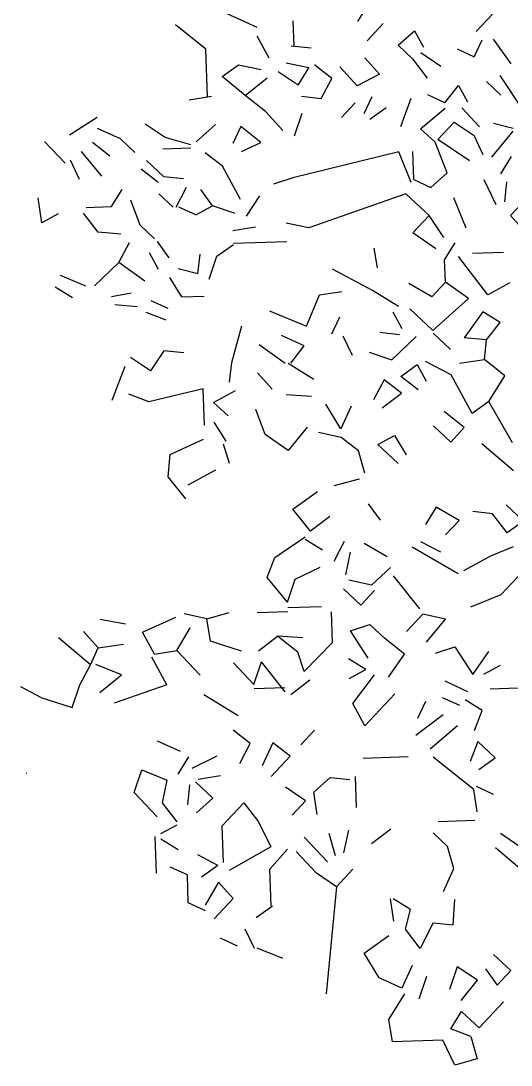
# Model space of a CAD drawing. Header units: metres. Extents: x 10 to 239, y 2 to 253.
# Drawn here: x 89.781 to 90.724, y 180.077 to 182.086 of the extents above; entities that cross this region are included whole.
import ezdxf

# ---------------------------------------------------------------- set-up
doc = ezdxf.new("R2010")
doc.units = ezdxf.units.M
doc.header["$MEASUREMENT"] = 0
doc.layers.add('bloques ARBOLES', color=7, linetype='Continuous', true_color=0xb8d897)

# ---------------------------------------------------------------- blocks, each defined once
blk = doc.blocks.new('arb-alz-77')
at = {"layer": 'bloques ARBOLES', "linetype": 'Continuous'}
for p, q in [((-5.317, 8.8377), (-5.2697, 8.9142)), ((-5.317, 8.8377), (-5.2697, 8.9142)), ((-5.7644, 8.8103), (-5.9163, 8.8798)), ((-4.7923, 8.7932), (-4.7202, 8.8705)), ((-5.9917, 8.7153), (-6.1262, 8.823)), ((-5.5997, 8.7286), (-5.6035, 8.8406)), ((-5.2767, 8.752), (-5.2046, 8.8292)), ((-5.7101, 8.6751), (-5.7632, 8.7729)), ((-5.7101, 8.6751), (-5.7632, 8.7729)), ((-5.1391, 8.7316), (-5.0666, 8.7964)), ((-5.1391, 8.7316), (-5.0666, 8.7964)), ((-5.0666, 8.7964), (-5.0267, 8.7231)), ((-5.0666, 8.7964), (-5.0267, 8.7231)), ((-4.638, 8.6489), (-4.7164, 8.7584)), ((-4.638, 8.6489), (-4.7164, 8.7584)), ((-4.638, 8.6489), (-4.7164, 8.7584)), ((-4.638, 8.6489), (-4.7164, 8.7584)), ((-4.638, 8.6489), (-4.7164, 8.7584)), ((-5.9846, 8.5039), (-5.9917, 8.7153)), ((-5.9846, 8.5039), (-5.9917, 8.7153)), ((-5.9846, 8.5039), (-5.9917, 8.7153)), ((-5.9846, 8.5039), (-5.9917, 8.7153)), ((-5.5247, 8.7186), (-5.6123, 8.7281)), ((-5.0748, 8.6716), (-5.1391, 8.7316)), ((-5.0748, 8.6716), (-5.1391, 8.7316)), ((-5.0748, 8.6716), (-5.1391, 8.7316)), ((-5.0748, 8.6716), (-5.1391, 8.7316)), ((-5.0748, 8.6716), (-5.1391, 8.7316)), ((-4.8769, 8.7157), (-4.801, 8.6808)), ((-4.801, 8.6808), (-4.7661, 8.7567)), ((-4.801, 8.6808), (-4.7661, 8.7567)), ((-5.2866, 8.6768), (-5.222, 8.6043)), ((-5.2866, 8.6768), (-5.222, 8.6043)), ((-5.0748, 8.6716), (-5.0096, 8.5866)), ((-5.0748, 8.6716), (-5.0096, 8.5866)), ((-4.9491, 8.6384), (-5.0382, 8.6978)), ((-4.9491, 8.6384), (-5.0382, 8.6978)), ((-4.9491, 8.6384), (-5.0382, 8.6978)), ((-5.9191, 8.5933), (-5.8461, 8.6456)), ((-5.9191, 8.5933), (-5.8461, 8.6456)), ((-5.8461, 8.6456), (-5.7457, 8.6241)), ((-5.8461, 8.6456), (-5.7457, 8.6241)), ((-5.8461, 8.6456), (-5.7457, 8.6241)), ((-5.8461, 8.6456), (-5.7457, 8.6241)), ((-5.5342, 8.6312), (-5.6346, 8.6527)), ((-5.5342, 8.6312), (-5.6346, 8.6527)), ((-5.5342, 8.6312), (-5.6346, 8.6527)), ((-5.5342, 8.6312), (-5.6346, 8.6527)), ((-5.5815, 8.5549), (-5.5342, 8.6312)), ((-5.5815, 8.5549), (-5.5342, 8.6312)), ((-5.433, 8.5848), (-5.5098, 8.6445)), ((-5.433, 8.5848), (-5.5098, 8.6445)), ((-5.3197, 8.5512), (-5.3974, 8.6358)), ((-5.3197, 8.5512), (-5.3974, 8.6358)), ((-5.3197, 8.5512), (-5.3974, 8.6358)), ((-5.8165, 8.5096), (-5.9191, 8.5933)), ((-5.8165, 8.5096), (-5.9191, 8.5933)), ((-5.8165, 8.5096), (-5.9191, 8.5933)), ((-5.8165, 8.5096), (-5.9191, 8.5933)), ((-5.8165, 8.5096), (-5.9191, 8.5933)), ((-5.8165, 8.5096), (-5.7196, 8.5876)), ((-5.5815, 8.5549), (-5.6707, 8.614)), ((-5.4798, 8.4959), (-5.433, 8.5848)), ((-5.222, 8.6043), (-5.3197, 8.5512)), ((-5.222, 8.6043), (-5.3197, 8.5512)), ((-5.222, 8.6043), (-5.3197, 8.5512)), ((-4.581, 8.4392), (-4.6861, 8.5975)), ((-4.9311, 8.4771), (-4.8714, 8.554)), ((-4.9311, 8.4771), (-4.8714, 8.554)), ((-4.9311, 8.4771), (-4.8714, 8.554)), ((-4.8714, 8.554), (-4.8317, 8.4804)), ((-4.8714, 8.554), (-4.8317, 8.4804)), ((-4.8714, 8.554), (-4.8317, 8.4804)), ((-4.6832, 8.5104), (-4.7474, 8.5706)), ((-4.6832, 8.5104), (-4.7474, 8.5706)), ((-5.9659, 8.5045), (-6.065, 8.4887)), ((-5.727, 8.4378), (-5.8165, 8.5096)), ((-5.727, 8.4378), (-5.8165, 8.5096)), ((-5.5674, 8.5054), (-5.4798, 8.4959)), ((-5.5674, 8.5054), (-5.4798, 8.4959)), ((-5.5674, 8.5054), (-5.4798, 8.4959)), ((-5.5674, 8.5054), (-5.4798, 8.4959)), ((-5.2559, 8.5036), (-5.2908, 8.4277)), ((-5.1269, 8.3709), (-5.0813, 8.497)), ((-4.9311, 8.4771), (-5.0071, 8.5119)), ((-4.9311, 8.4771), (-5.0071, 8.5119)), ((-5.6494, 8.3533), (-5.727, 8.4378)), ((-5.3898, 8.4119), (-5.3297, 8.4762)), ((-5.2649, 8.4036), (-5.1919, 8.4558)), ((-5.0393, 8.3613), (-4.9303, 8.4523)), ((-5.0393, 8.3613), (-4.9303, 8.4523)), ((-4.7781, 8.3702), (-4.8556, 8.4548)), ((-4.7781, 8.3702), (-4.8556, 8.4548)), ((-4.7781, 8.3702), (-4.8556, 8.4548)), ((-4.7781, 8.3702), (-4.8556, 8.4548)), ((-4.7781, 8.3702), (-4.8556, 8.4548)), ((-6.5954, 8.3338), (-6.4734, 8.4126)), ((-6.5954, 8.3338), (-6.4734, 8.4126)), ((-5.5988, 8.33), (-5.5649, 8.4309)), ((-5.5988, 8.33), (-5.5649, 8.4309)), ((-5.5988, 8.33), (-5.5649, 8.4309)), ((-5.5988, 8.33), (-5.5649, 8.4309)), ((-5.5988, 8.33), (-5.5649, 8.4309)), ((-4.963, 8.3143), (-4.8909, 8.3913)), ((-4.8909, 8.3913), (-4.8017, 8.3321)), ((-4.8909, 8.3913), (-4.8017, 8.3321)), ((-4.8909, 8.3913), (-4.8017, 8.3321)), ((-6.3706, 8.3164), (-6.4717, 8.3628)), ((-6.1715, 8.3232), (-6.2608, 8.3825)), ((-6.1715, 8.3232), (-6.2608, 8.3825)), ((-6.0339, 8.3029), (-5.9493, 8.3805)), ((-6.0339, 8.3029), (-5.9493, 8.3805)), ((-5.8369, 8.3718), (-5.8717, 8.2959)), ((-5.7472, 8.3001), (-5.8369, 8.3718)), ((-5.7472, 8.3001), (-5.8369, 8.3718)), ((-5.7472, 8.3001), (-5.8369, 8.3718)), ((-4.975, 8.3013), (-5.0393, 8.3613)), ((-4.975, 8.3013), (-5.0393, 8.3613)), ((-4.7237, 8.2351), (-4.6279, 8.3504)), ((-4.6283, 8.3628), (-4.7163, 8.3848)), ((-4.6283, 8.3628), (-4.7163, 8.3848)), ((-6.616, 8.2085), (-6.7065, 8.305)), ((-6.616, 8.2085), (-6.7065, 8.305)), ((-6.616, 8.2085), (-6.7065, 8.305)), ((-6.616, 8.2085), (-6.7065, 8.305)), ((-6.4179, 8.2401), (-6.4946, 8.2998)), ((-6.3064, 8.2563), (-6.3706, 8.3164)), ((-6.0582, 8.2897), (-6.1715, 8.3232)), ((-6.0582, 8.2897), (-6.1715, 8.3232)), ((-5.8331, 8.2599), (-5.7472, 8.3001)), ((-4.9206, 8.1661), (-4.975, 8.3013)), ((-4.9206, 8.1661), (-4.975, 8.3013)), ((-4.8228, 8.2193), (-4.963, 8.3143)), ((-4.8228, 8.2193), (-4.963, 8.3143)), ((-4.7613, 8.2462), (-4.8017, 8.3321)), ((-4.7613, 8.2462), (-4.8017, 8.3321)), ((-4.7613, 8.2462), (-4.8017, 8.3321)), ((-6.4522, 8.1517), (-6.5431, 8.2608)), ((-6.4522, 8.1517), (-6.5431, 8.2608)), ((-6.4522, 8.1517), (-6.5431, 8.2608)), ((-6.1822, 8.273), (-6.0579, 8.2772)), ((-6.1822, 8.273), (-6.0579, 8.2772)), ((-5.9182, 8.1947), (-5.9949, 8.2544)), ((-5.1355, 8.2585), (-5.605, 8.1431)), ((-5.081, 8.1234), (-5.1355, 8.2585)), ((-5.081, 8.1234), (-5.1355, 8.2585)), ((-5.0691, 8.1361), (-5.0733, 8.2607)), ((-5.0691, 8.1361), (-5.0733, 8.2607)), ((-6.5513, 8.1359), (-6.5916, 8.2218)), ((-6.178, 8.1486), (-6.2553, 8.2207)), ((-4.6838, 8.1617), (-4.6365, 8.238)), ((-6.2022, 8.1229), (-6.2789, 8.1825)), ((-6.2022, 8.1229), (-6.2789, 8.1825)), ((-5.8384, 8.0479), (-5.9182, 8.1947)), ((-5.8384, 8.0479), (-5.9182, 8.1947)), ((-5.8384, 8.0479), (-5.9182, 8.1947)), ((-5.8384, 8.0479), (-5.9182, 8.1947)), ((-5.8384, 8.0479), (-5.9182, 8.1947)), ((-5.8384, 8.0479), (-5.9182, 8.1947)), ((-4.9932, 8.1014), (-4.9206, 8.1661)), ((-6.0906, 8.1391), (-6.178, 8.1486)), ((-6.0906, 8.1391), (-6.178, 8.1486)), ((-6.0906, 8.1391), (-6.178, 8.1486)), ((-5.605, 8.1431), (-5.6911, 8.1152)), ((-5.605, 8.1431), (-5.6911, 8.1152)), ((-5.0691, 8.1361), (-4.9932, 8.1014)), ((-5.0691, 8.1361), (-4.9932, 8.1014)), ((-4.7041, 8.024), (-4.7576, 8.1342)), ((-4.6577, 8.1252), (-4.6672, 8.0377)), ((-4.6577, 8.1252), (-4.6672, 8.0377)), ((-4.6577, 8.1252), (-4.6672, 8.0377)), ((-6.4103, 8.0161), (-6.3631, 8.0925)), ((-6.1362, 8.013), (-6.2005, 8.0731)), ((-6.1362, 8.013), (-6.2005, 8.0731)), ((-6.1362, 8.013), (-6.2005, 8.0731)), ((-6.1237, 8.0134), (-6.0768, 8.1022)), ((-5.9619, 8.0189), (-6.0142, 8.0918)), ((-5.9619, 8.0189), (-6.0142, 8.0918)), ((-5.811, 7.9742), (-5.7518, 8.0633)), ((-5.811, 7.9742), (-5.7518, 8.0633)), ((-5.1043, 8.0727), (-5.5352, 7.9212)), ((-5.0014, 7.9765), (-5.1043, 8.0727)), ((-5.0014, 7.9765), (-5.1043, 8.0727)), ((-6.7192, 7.9435), (-6.7354, 8.055)), ((-6.2829, 7.9333), (-6.324, 8.0439)), ((-6.2829, 7.9333), (-6.324, 8.0439)), ((-6.0353, 7.979), (-5.9619, 8.0189)), ((-6.0353, 7.979), (-5.9619, 8.0189)), ((-5.8612, 7.9849), (-5.9619, 8.0189)), ((-5.8612, 7.9849), (-5.9619, 8.0189)), ((-4.8376, 7.9198), (-4.892, 8.055)), ((-4.6402, 7.9762), (-4.58, 8.0406)), ((-6.6459, 7.9833), (-6.7192, 7.9435)), ((-6.6459, 7.9833), (-6.7192, 7.9435)), ((-6.6459, 7.9833), (-6.7192, 7.9435)), ((-6.6459, 7.9833), (-6.7192, 7.9435)), ((-6.6459, 7.9833), (-6.7192, 7.9435)), ((-6.4688, 7.9021), (-6.5339, 7.9872)), ((-6.4688, 7.9021), (-6.5339, 7.9872)), ((-6.5223, 8.0124), (-6.4103, 8.0161)), ((-6.0353, 7.979), (-6.1112, 8.0138)), ((-5.0735, 7.8994), (-5.0014, 7.9765)), ((-5.0735, 7.8994), (-5.0014, 7.9765)), ((-4.9358, 7.8791), (-5.0014, 7.9765)), ((-4.5755, 7.9037), (-4.6402, 7.9762)), ((-6.2186, 7.8731), (-6.2829, 7.9333)), ((-6.2186, 7.8731), (-6.2829, 7.9333)), ((-6.2186, 7.8731), (-6.2829, 7.9333)), ((-6.2186, 7.8731), (-6.2829, 7.9333)), ((-6.2186, 7.8731), (-6.2829, 7.9333)), ((-5.8711, 7.9099), (-5.7719, 7.9256)), ((-5.8711, 7.9099), (-5.7719, 7.9256)), ((-5.8711, 7.9099), (-5.7719, 7.9256)), ((-5.5352, 7.9212), (-5.6356, 7.9426)), ((-6.3688, 7.893), (-6.4688, 7.9021)), ((-6.3688, 7.893), (-6.4688, 7.9021)), ((-6.3688, 7.893), (-6.4688, 7.9021)), ((-4.9715, 7.8282), (-5.0735, 7.8994)), ((-6.377, 7.7681), (-6.3302, 7.8569)), ((-6.377, 7.7681), (-6.3302, 7.8569)), ((-6.377, 7.7681), (-6.3302, 7.8569)), ((-6.377, 7.7681), (-6.3302, 7.8569)), ((-6.377, 7.7681), (-6.3302, 7.8569)), ((-6.1534, 7.7882), (-6.2057, 7.8611)), ((-6.1534, 7.7882), (-6.2057, 7.8611)), ((-6.1534, 7.7882), (-6.2057, 7.8611)), ((-6.1534, 7.7882), (-6.2057, 7.8611)), ((-5.942, 7.7954), (-5.869, 7.8477)), ((-5.8692, 7.8538), (-5.6329, 7.8618)), ((-5.2302, 7.7446), (-5.2456, 7.8313)), ((-5.2302, 7.7446), (-5.2456, 7.8313)), ((-5.2302, 7.7446), (-5.2456, 7.8313)), ((-4.9325, 7.7796), (-4.8852, 7.8559)), ((-6.2015, 7.7368), (-6.2414, 7.8101)), ((-6.0266, 7.7177), (-6.0171, 7.8053)), ((-6.0266, 7.7177), (-6.0171, 7.8053)), ((-6.0266, 7.7177), (-6.0171, 7.8053)), ((-6.0266, 7.7177), (-6.0171, 7.8053)), ((-5.976, 7.6945), (-5.942, 7.7954)), ((-5.976, 7.6945), (-5.942, 7.7954)), ((-4.7404, 7.6242), (-4.8708, 7.7941)), ((-4.7404, 7.6242), (-4.8708, 7.7941)), ((-4.809, 7.8087), (-4.672, 7.8132)), ((-4.809, 7.8087), (-4.672, 7.8132)), ((-4.809, 7.8087), (-4.672, 7.8132)), ((-4.809, 7.8087), (-4.672, 7.8132)), ((-4.809, 7.8087), (-4.672, 7.8132)), ((-4.809, 7.8087), (-4.672, 7.8132)), ((-6.4856, 7.6649), (-6.377, 7.7681)), ((-6.4856, 7.6649), (-6.377, 7.7681)), ((-6.4856, 7.6649), (-6.377, 7.7681)), ((-6.4856, 7.6649), (-6.377, 7.7681)), ((-6.262, 7.6849), (-6.377, 7.7681)), ((-6.262, 7.6849), (-6.377, 7.7681)), ((-6.262, 7.6849), (-6.377, 7.7681)), ((-6.0266, 7.7177), (-6.1144, 7.7397)), ((-6.0266, 7.7177), (-6.1144, 7.7397)), ((-4.9291, 7.68), (-4.9325, 7.7796)), ((-4.9291, 7.68), (-4.9325, 7.7796)), ((-6.5229, 7.6636), (-6.6367, 7.7096)), ((-6.5229, 7.6636), (-6.6367, 7.7096)), ((-6.0978, 7.6156), (-6.1506, 7.7011)), ((-6.0978, 7.6156), (-6.1506, 7.7011)), ((-6.0978, 7.6156), (-6.1506, 7.7011)), ((-6.0978, 7.6156), (-6.1506, 7.7011)), ((-6.0978, 7.6156), (-6.1506, 7.7011)), ((-6.0978, 7.6156), (-6.1506, 7.7011)), ((-5.2518, 7.6442), (-5.4293, 7.7379)), ((-6.5834, 7.6117), (-6.6598, 7.659)), ((-6.5834, 7.6117), (-6.6598, 7.659)), ((-6.5834, 7.6117), (-6.6598, 7.659)), ((-4.9893, 7.6157), (-5.0908, 7.6745)), ((-4.9291, 7.68), (-4.9893, 7.6157)), ((-4.9291, 7.68), (-4.9893, 7.6157)), ((-4.9291, 7.68), (-4.9893, 7.6157)), ((-4.9291, 7.68), (-4.9893, 7.6157)), ((-4.8271, 7.6088), (-4.9291, 7.68)), ((-4.8271, 7.6088), (-4.9291, 7.68)), ((-4.8271, 7.6088), (-4.9291, 7.68)), ((-4.8271, 7.6088), (-4.9291, 7.68)), ((-4.6426, 7.6773), (-4.7404, 7.6242)), ((-4.6426, 7.6773), (-4.7404, 7.6242)), ((-4.6426, 7.6773), (-4.7404, 7.6242)), ((-4.6426, 7.6773), (-4.7404, 7.6242)), ((-6.4093, 7.6177), (-6.3225, 7.6329)), ((-6.4093, 7.6177), (-6.3225, 7.6329)), ((-6.4093, 7.6177), (-6.3225, 7.6329)), ((-6.0978, 7.6156), (-5.9983, 7.6189)), ((-6.0978, 7.6156), (-5.9983, 7.6189)), ((-6.0978, 7.6156), (-5.9983, 7.6189)), ((-5.5454, 7.4849), (-5.4877, 7.6238)), ((-5.5454, 7.4849), (-5.4877, 7.6238)), ((-5.4877, 7.6238), (-5.3887, 7.6396)), ((-5.1373, 7.5733), (-5.2518, 7.6442)), ((-4.9842, 7.4664), (-4.8271, 7.6088)), ((-4.9842, 7.4664), (-4.8271, 7.6088)), ((-6.2956, 7.5716), (-6.3956, 7.5807)), ((-6.2956, 7.5716), (-6.3956, 7.5807)), ((-6.1583, 7.5639), (-6.2343, 7.5985)), ((-5.7096, 7.5541), (-5.5454, 7.4849)), ((-5.7096, 7.5541), (-5.5454, 7.4849)), ((-4.9842, 7.4664), (-5.0871, 7.5626)), ((-6.2575, 7.5479), (-6.169, 7.5136)), ((-6.2575, 7.5479), (-6.169, 7.5136)), ((-5.4321, 7.4513), (-5.3972, 7.5272)), ((-5.4321, 7.4513), (-5.3972, 7.5272)), ((-5.1214, 7.4742), (-5.1613, 7.5477)), ((-5.1214, 7.4742), (-5.1613, 7.5477)), ((-5.1214, 7.4742), (-5.1613, 7.5477)), ((-5.1214, 7.4742), (-5.1613, 7.5477)), ((-4.7628, 7.5486), (-4.846, 7.4337)), ((-4.6865, 7.5014), (-4.7628, 7.5486)), ((-5.8762, 7.3242), (-5.8319, 7.4876)), ((-4.7462, 7.4246), (-4.6865, 7.5014)), ((-4.7462, 7.4246), (-4.6865, 7.5014)), ((-5.5548, 7.3974), (-5.656, 7.4438)), ((-5.3417, 7.3547), (-5.3819, 7.4406)), ((-5.3417, 7.3547), (-5.3819, 7.4406)), ((-5.2205, 7.4585), (-5.1331, 7.449)), ((-5.1666, 7.3357), (-5.058, 7.4391)), ((-5.1666, 7.3357), (-5.058, 7.4391)), ((-5.1666, 7.3357), (-5.058, 7.4391)), ((-5.1666, 7.3357), (-5.058, 7.4391)), ((-5.1666, 7.3357), (-5.058, 7.4391)), ((-4.9067, 7.382), (-4.9838, 7.454)), ((-4.7462, 7.4246), (-4.846, 7.4337)), ((-4.7462, 7.4246), (-4.846, 7.4337)), ((-4.7557, 7.3372), (-4.7462, 7.4246)), ((-6.177, 7.3763), (-6.2362, 7.2872)), ((-6.177, 7.3763), (-6.2362, 7.2872)), ((-6.177, 7.3763), (-6.2362, 7.2872)), ((-6.0894, 7.3668), (-6.177, 7.3763)), ((-6.0894, 7.3668), (-6.177, 7.3763)), ((-6.0894, 7.3668), (-6.177, 7.3763)), ((-5.6394, 7.3197), (-5.7543, 7.4031)), ((-5.6145, 7.3207), (-5.5548, 7.3974)), ((-5.6145, 7.3207), (-5.5548, 7.3974)), ((-5.6145, 7.3207), (-5.5548, 7.3974)), ((-5.2674, 7.3698), (-5.1666, 7.3357)), ((-5.2674, 7.3698), (-5.1666, 7.3357)), ((-5.2674, 7.3698), (-5.1666, 7.3357)), ((-6.2362, 7.2872), (-6.3253, 7.3464)), ((-5.8858, 7.2367), (-5.8762, 7.3242)), ((-5.8858, 7.2367), (-5.8762, 7.3242)), ((-5.8858, 7.2367), (-5.8762, 7.3242)), ((-5.8858, 7.2367), (-5.8762, 7.3242)), ((-5.8858, 7.2367), (-5.8762, 7.3242)), ((-5.8858, 7.2367), (-5.8762, 7.3242)), ((-5.8858, 7.2367), (-5.8762, 7.3242)), ((-4.9029, 7.2698), (-5.017, 7.3284)), ((-4.9029, 7.2698), (-5.017, 7.3284)), ((-4.9029, 7.2698), (-5.017, 7.3284)), ((-4.9029, 7.2698), (-5.017, 7.3284)), ((-4.8672, 7.3209), (-4.7557, 7.3372)), ((-4.8672, 7.3209), (-4.7557, 7.3372)), ((-4.8672, 7.3209), (-4.7557, 7.3372)), ((-4.8672, 7.3209), (-4.7557, 7.3372)), ((-4.666, 7.2654), (-4.7557, 7.3372)), ((-4.666, 7.2654), (-4.7557, 7.3372)), ((-4.666, 7.2654), (-4.7557, 7.3372)), ((-6.4062, 7.1568), (-6.349, 7.3082)), ((-5.6979, 7.2057), (-5.7625, 7.2783)), ((-5.5125, 7.2492), (-5.627, 7.3202)), ((-5.5125, 7.2492), (-5.627, 7.3202)), ((-5.1269, 7.2623), (-5.0538, 7.3146)), ((-5.1269, 7.2623), (-5.0538, 7.3146)), ((-5.0538, 7.3146), (-5.014, 7.2412)), ((-5.0538, 7.3146), (-5.014, 7.2412)), ((-5.2011, 7.2474), (-5.2478, 7.1586)), ((-5.2011, 7.2474), (-5.2478, 7.1586)), ((-5.1242, 7.1877), (-5.2011, 7.2474)), ((-5.1242, 7.1877), (-5.2011, 7.2474)), ((-5.05, 7.2026), (-5.1269, 7.2623)), ((-5.05, 7.2026), (-5.1269, 7.2623)), ((-5.05, 7.2026), (-5.1269, 7.2623)), ((-5.05, 7.2026), (-5.1269, 7.2623)), ((-5.05, 7.2026), (-5.1269, 7.2623)), ((-4.8099, 7.0986), (-4.9029, 7.2698)), ((-4.8099, 7.0986), (-4.9029, 7.2698)), ((-4.8099, 7.0986), (-4.9029, 7.2698)), ((-4.8099, 7.0986), (-4.9029, 7.2698)), ((-4.737, 7.151), (-4.666, 7.2654)), ((-4.737, 7.151), (-4.666, 7.2654)), ((-4.737, 7.151), (-4.666, 7.2654)), ((-4.737, 7.151), (-4.666, 7.2654)), ((-6.244, 7.1498), (-6.3323, 7.1842)), ((-6.244, 7.1498), (-6.3323, 7.1842)), ((-6.244, 7.1498), (-6.3323, 7.1842)), ((-6.0031, 7.2078), (-6.244, 7.1498)), ((-5.9976, 7.0461), (-6.0031, 7.2078)), ((-5.9976, 7.0461), (-6.0031, 7.2078)), ((-5.9575, 7.1471), (-5.8596, 7.2002)), ((-5.9575, 7.1471), (-5.8596, 7.2002)), ((-5.9575, 7.1471), (-5.8596, 7.2002)), ((-5.6348, 7.1829), (-5.5223, 7.1742)), ((-5.6348, 7.1829), (-5.5223, 7.1742)), ((-5.6348, 7.1829), (-5.5223, 7.1742)), ((-5.6348, 7.1829), (-5.5223, 7.1742)), ((-5.6348, 7.1829), (-5.5223, 7.1742)), ((-5.6348, 7.1829), (-5.5223, 7.1742)), ((-5.2093, 7.1226), (-5.1242, 7.1877)), ((-5.2093, 7.1226), (-5.1242, 7.1877)), ((-5.8931, 7.087), (-5.9575, 7.1471)), ((-5.8931, 7.087), (-5.9575, 7.1471)), ((-5.8931, 7.087), (-5.9575, 7.1471)), ((-5.393, 7.0291), (-5.459, 7.139)), ((-5.393, 7.0291), (-5.459, 7.139)), ((-4.737, 7.151), (-4.8099, 7.0986)), ((-4.6311, 6.9677), (-4.737, 7.151)), ((-4.6311, 6.9677), (-4.737, 7.151)), ((-5.7284, 7.0053), (-5.7694, 7.1161)), ((-5.7284, 7.0053), (-5.7694, 7.1161)), ((-5.7284, 7.0053), (-5.7694, 7.1161)), ((-5.3466, 7.1303), (-5.393, 7.0291)), ((-5.3466, 7.1303), (-5.393, 7.0291)), ((-4.8451, 7.0352), (-4.9347, 7.107)), ((-4.8451, 7.0352), (-4.9347, 7.107)), ((-4.8451, 7.0352), (-4.9347, 7.107)), ((-5.9018, 6.9746), (-5.9545, 7.06)), ((-5.6264, 6.9341), (-5.7284, 7.0053)), ((-5.5426, 7.0365), (-5.6264, 6.9341)), ((-5.5426, 7.0365), (-5.6264, 6.9341)), ((-5.3917, 6.9918), (-5.492, 7.0133)), ((-5.3917, 6.9918), (-5.492, 7.0133)), ((-5.2288, 6.9599), (-5.1552, 6.9998)), ((-5.1552, 6.9998), (-5.1025, 6.9143)), ((-4.9823, 7.0429), (-4.9052, 6.9709)), ((-4.9823, 7.0429), (-4.9052, 6.9709)), ((-4.9823, 7.0429), (-4.9052, 6.9709)), ((-4.9823, 7.0429), (-4.9052, 6.9709)), ((-4.9052, 6.9709), (-4.8451, 7.0352)), ((-4.9052, 6.9709), (-4.8451, 7.0352)), ((-4.9052, 6.9709), (-4.8451, 7.0352)), ((-4.9052, 6.9709), (-4.8451, 7.0352)), ((-6.1489, 6.9164), (-6.0017, 6.9836)), ((-6.1489, 6.9164), (-6.0017, 6.9836)), ((-5.886, 6.8755), (-5.9138, 6.9618)), ((-5.886, 6.8755), (-5.9138, 6.9618)), ((-5.886, 6.8755), (-5.9138, 6.9618)), ((-5.3149, 6.9321), (-5.3917, 6.9918)), ((-5.3149, 6.9321), (-5.3917, 6.9918)), ((-5.3149, 6.9321), (-5.3917, 6.9918)), ((-5.3149, 6.9321), (-5.3917, 6.9918)), ((-5.1386, 6.8757), (-5.2288, 6.9599)), ((-4.6269, 6.8433), (-4.7678, 6.9631)), ((-4.6269, 6.8433), (-4.7678, 6.9631)), ((-4.6269, 6.8433), (-4.7678, 6.9631)), ((-4.6269, 6.8433), (-4.7678, 6.9631)), ((-4.6269, 6.8433), (-4.7678, 6.9631)), ((-4.6269, 6.8433), (-4.7678, 6.9631)), ((-6.1581, 6.8164), (-6.1489, 6.9164)), ((-6.1581, 6.8164), (-6.1489, 6.9164)), ((-5.2866, 6.8334), (-5.3149, 6.9321)), ((-5.2866, 6.8334), (-5.3149, 6.9321)), ((-6.08, 6.7195), (-6.1581, 6.8164)), ((-6.08, 6.7195), (-6.1581, 6.8164)), ((-6.08, 6.7195), (-6.1581, 6.8164)), ((-6.08, 6.7195), (-6.1581, 6.8164)), ((-6.08, 6.7195), (-6.1581, 6.8164)), ((-6.08, 6.7195), (-6.1581, 6.8164)), ((-6.08, 6.7195), (-6.1581, 6.8164)), ((-6.08, 6.7195), (-6.1581, 6.8164)), ((-6.08, 6.7195), (-6.1581, 6.8164)), ((-6.08, 6.7195), (-6.1581, 6.8164)), ((-6.08, 6.7195), (-6.1581, 6.8164)), ((-6.08, 6.7195), (-6.1581, 6.8164)), ((-6.08, 6.7195), (-6.1581, 6.8164)), ((-6.0696, 6.782), (-5.9473, 6.8485)), ((-5.4218, 6.7791), (-5.3107, 6.8077)), ((-5.4218, 6.7791), (-5.3107, 6.8077)), ((-5.4218, 6.7791), (-5.3107, 6.8077)), ((-5.6052, 6.6732), (-5.4957, 6.7516)), ((-5.527, 6.5762), (-5.6052, 6.6732)), ((-5.527, 6.5762), (-5.6052, 6.6732)), ((-5.527, 6.5762), (-5.6052, 6.6732)), ((-5.2174, 6.6241), (-5.2697, 6.697)), ((-4.9701, 6.6822), (-5.0174, 6.6058)), ((-4.8685, 6.6234), (-4.9701, 6.6822)), ((-4.8685, 6.6234), (-4.9701, 6.6822)), ((-4.8685, 6.6234), (-4.9701, 6.6822)), ((-4.8685, 6.6234), (-4.9701, 6.6822)), ((-4.8685, 6.6234), (-4.9701, 6.6822)), ((-4.582, 6.6205), (-4.6592, 6.6927)), ((-4.582, 6.6205), (-4.6592, 6.6927)), ((-4.582, 6.6205), (-4.6592, 6.6927)), ((-4.582, 6.6205), (-4.6592, 6.6927)), ((-5.4421, 6.6413), (-5.527, 6.5762)), ((-4.7201, 6.6532), (-4.8075, 6.6627)), ((-4.7201, 6.6532), (-4.8075, 6.6627)), ((-4.655, 6.5683), (-4.7201, 6.6532)), ((-4.9287, 6.5591), (-4.8685, 6.6234)), ((-4.9287, 6.5591), (-4.8685, 6.6234)), ((-4.9287, 6.5591), (-4.8685, 6.6234)), ((-4.582, 6.6205), (-4.655, 6.5683)), ((-5.685, 6.4587), (-5.5512, 6.5505)), ((-5.4744, 6.4908), (-5.5507, 6.5381)), ((-5.423, 6.4427), (-5.3761, 6.5314)), ((-5.423, 6.4427), (-5.3761, 6.5314)), ((-5.2886, 6.5219), (-5.1869, 6.4631)), ((-4.873, 6.3865), (-5.0763, 6.5043)), ((-5.0398, 6.5304), (-4.951, 6.4835)), ((-5.0398, 6.5304), (-4.951, 6.4835)), ((-5.0398, 6.5304), (-4.951, 6.4835)), ((-5.0398, 6.5304), (-4.951, 6.4835)), ((-4.6279, 6.5069), (-4.7262, 6.4662)), ((-5.7194, 6.3705), (-5.685, 6.4587)), ((-5.7194, 6.3705), (-5.685, 6.4587)), ((-5.7194, 6.3705), (-5.685, 6.4587)), ((-5.3711, 6.3822), (-5.3496, 6.4825)), ((-5.3711, 6.3822), (-5.3496, 6.4825)), ((-4.7262, 6.4662), (-4.8485, 6.3999)), ((-4.7262, 6.4662), (-4.8485, 6.3999)), ((-4.7262, 6.4662), (-4.8485, 6.3999)), ((-4.6829, 6.2933), (-4.5267, 6.4605)), ((-4.6829, 6.2933), (-4.5267, 6.4605)), ((-5.5946, 6.3622), (-5.4844, 6.4157)), ((-5.5946, 6.3622), (-5.4844, 6.4157)), ((-5.2575, 6.3362), (-5.1729, 6.4138)), ((-5.2575, 6.3362), (-5.1729, 6.4138)), ((-5.6286, 6.2614), (-5.7194, 6.3705)), ((-5.6286, 6.2614), (-5.7194, 6.3705)), ((-5.6286, 6.2614), (-5.7194, 6.3705)), ((-5.6286, 6.2614), (-5.7194, 6.3705)), ((-5.6286, 6.2614), (-5.7194, 6.3705)), ((-5.6286, 6.2614), (-5.7194, 6.3705)), ((-5.6286, 6.2614), (-5.7194, 6.3705)), ((-5.6286, 6.2614), (-5.5946, 6.3622)), ((-5.6286, 6.2614), (-5.5946, 6.3622)), ((-5.6286, 6.2614), (-5.5946, 6.3622)), ((-5.6286, 6.2614), (-5.5946, 6.3622)), ((-5.2575, 6.3362), (-5.3578, 6.3577)), ((-5.0422, 6.2314), (-5.1592, 6.3769)), ((-5.0422, 6.2314), (-5.1592, 6.3769)), ((-5.3815, 6.3195), (-5.3043, 6.2474)), ((-5.3043, 6.2474), (-5.2441, 6.3117)), ((-4.6829, 6.2933), (-4.8182, 6.2389)), ((-4.6829, 6.2933), (-4.8182, 6.2389)), ((-5.9872, 6.187), (-5.8885, 6.2152)), ((-5.9872, 6.187), (-5.8885, 6.2152)), ((-5.9872, 6.187), (-5.8885, 6.2152)), ((-5.9872, 6.187), (-5.8885, 6.2152)), ((-5.9872, 6.187), (-5.8885, 6.2152)), ((-5.6271, 6.2177), (-5.764, 6.2132)), ((-5.6271, 6.2177), (-5.764, 6.2132)), ((-5.6271, 6.2177), (-5.764, 6.2132)), ((-5.6277, 6.2364), (-5.4785, 6.2415)), ((-5.4293, 6.0812), (-5.434, 6.2182)), ((-5.4293, 6.0812), (-5.434, 6.2182)), ((-6.3477, 6.1624), (-6.4606, 6.1834)), ((-6.2717, 6.1276), (-6.1245, 6.1948)), ((-6.2717, 6.1276), (-6.1245, 6.1948)), ((-6.2717, 6.1276), (-6.1245, 6.1948)), ((-6.2717, 6.1276), (-6.1245, 6.1948)), ((-5.9872, 6.187), (-6.0876, 6.2085)), ((-5.9872, 6.187), (-6.0876, 6.2085)), ((-5.9715, 6.0879), (-5.9872, 6.187)), ((-5.9715, 6.0879), (-5.9872, 6.187)), ((-5.9715, 6.0879), (-5.9872, 6.187)), ((-5.101, 6.1298), (-5.029, 6.2068)), ((-5.101, 6.1298), (-5.029, 6.2068)), ((-5.101, 6.1298), (-5.029, 6.2068)), ((-5.101, 6.1298), (-5.029, 6.2068)), ((-5.101, 6.1298), (-5.029, 6.2068)), ((-5.101, 6.1298), (-5.029, 6.2068)), ((-5.101, 6.1298), (-5.029, 6.2068)), ((-4.9285, 6.1854), (-5.029, 6.2068)), ((-4.9285, 6.1854), (-5.029, 6.2068)), ((-4.9285, 6.1854), (-5.029, 6.2068)), ((-4.9285, 6.1854), (-5.029, 6.2068)), ((-4.9285, 6.1854), (-5.029, 6.2068)), ((-4.9285, 6.1854), (-5.029, 6.2068)), ((-5.0122, 6.0829), (-4.9285, 6.1854)), ((-6.4688, 6.0585), (-6.5335, 6.1312)), ((-6.4688, 6.0585), (-6.5335, 6.1312)), ((-6.2186, 6.0297), (-6.2717, 6.1276)), ((-6.2186, 6.0297), (-6.2717, 6.1276)), ((-6.2186, 6.0297), (-6.2717, 6.1276)), ((-6.2186, 6.0297), (-6.2717, 6.1276)), ((-6.1194, 6.0455), (-6.0606, 6.1472)), ((-5.3501, 6.1337), (-5.264, 6.1617)), ((-5.3501, 6.1337), (-5.264, 6.1617)), ((-5.3501, 6.1337), (-5.264, 6.1617)), ((-5.2714, 6.0119), (-5.3501, 6.1337)), ((-5.2714, 6.0119), (-5.3501, 6.1337)), ((-5.2714, 6.0119), (-5.3501, 6.1337)), ((-5.2714, 6.0119), (-5.3501, 6.1337)), ((-5.2714, 6.0119), (-5.3501, 6.1337)), ((-5.1997, 6.1014), (-5.264, 6.1617)), ((-5.1997, 6.1014), (-5.264, 6.1617)), ((-5.1997, 6.1014), (-5.264, 6.1617)), ((-6.5036, 5.9827), (-6.6446, 6.1024)), ((-6.5036, 5.9827), (-6.6446, 6.1024)), ((-6.5036, 5.9827), (-6.6446, 6.1024)), ((-6.5036, 5.9827), (-6.6446, 6.1024)), ((-6.4688, 6.0585), (-6.3572, 6.0748)), ((-6.4688, 6.0585), (-6.3572, 6.0748)), ((-6.4688, 6.0585), (-6.3572, 6.0748)), ((-6.4688, 6.0585), (-6.3572, 6.0748)), ((-5.8329, 6.0428), (-5.9715, 6.0879)), ((-5.7583, 6.0453), (-5.6732, 6.1104)), ((-5.7583, 6.0453), (-5.6732, 6.1104)), ((-5.5609, 6.1017), (-5.6732, 6.1104)), ((-5.5837, 6.0387), (-5.6732, 6.1104)), ((-5.5609, 6.1017), (-5.6732, 6.1104)), ((-5.5609, 6.1017), (-5.6732, 6.1104)), ((-5.5837, 6.0387), (-5.6732, 6.1104)), ((-5.5837, 6.0387), (-5.6732, 6.1104)), ((-5.5559, 5.9524), (-5.4293, 6.0812)), ((-5.5559, 5.9524), (-5.4293, 6.0812)), ((-5.5559, 5.9524), (-5.4293, 6.0812)), ((-5.11, 6.0298), (-5.1997, 6.1014)), ((-5.11, 6.0298), (-5.1997, 6.1014)), ((-6.5036, 5.9827), (-6.4688, 6.0585)), ((-6.2186, 6.0297), (-6.1194, 6.0455)), ((-6.2186, 6.0297), (-6.1194, 6.0455)), ((-6.2186, 6.0297), (-6.1194, 6.0455)), ((-6.2186, 6.0297), (-6.1194, 6.0455)), ((-6.2186, 6.0297), (-6.1194, 6.0455)), ((-6.2186, 6.0297), (-6.1194, 6.0455)), ((-6.2186, 6.0297), (-6.1194, 6.0455)), ((-6.2186, 6.0297), (-6.1194, 6.0455)), ((-6.0162, 5.9369), (-6.1194, 6.0455)), ((-6.0162, 5.9369), (-6.1194, 6.0455)), ((-6.0162, 5.9369), (-6.1194, 6.0455)), ((-6.0162, 5.9369), (-6.1194, 6.0455)), ((-5.5559, 5.9524), (-5.5837, 6.0387)), ((-5.5559, 5.9524), (-5.5837, 6.0387)), ((-5.5559, 5.9524), (-5.5837, 6.0387)), ((-5.1813, 5.9277), (-5.11, 6.0298)), ((-4.9732, 6.0344), (-4.8869, 6.0623)), ((-4.9732, 6.0344), (-4.8869, 6.0623)), ((-4.9732, 6.0344), (-4.8869, 6.0623)), ((-4.9732, 6.0344), (-4.8869, 6.0623)), ((-4.9732, 6.0344), (-4.8869, 6.0623)), ((-4.9732, 6.0344), (-4.8869, 6.0623)), ((-4.9732, 6.0344), (-4.8869, 6.0623)), ((-4.8869, 6.0623), (-4.8081, 5.9403)), ((-4.8869, 6.0623), (-4.8081, 5.9403)), ((-4.8081, 5.9403), (-4.7367, 6.0423)), ((-4.8081, 5.9403), (-4.7367, 6.0423)), ((-4.8081, 5.9403), (-4.7367, 6.0423)), ((-4.8081, 5.9403), (-4.7367, 6.0423)), ((-6.5503, 5.8938), (-6.5036, 5.9827)), ((-6.5503, 5.8938), (-6.5036, 5.9827)), ((-6.3649, 5.9375), (-6.4787, 5.9835)), ((-6.3649, 5.9375), (-6.4787, 5.9835)), ((-6.3649, 5.9375), (-6.4787, 5.9835)), ((-6.3649, 5.9375), (-6.4787, 5.9835)), ((-6.3649, 5.9375), (-6.4787, 5.9835)), ((-6.3649, 5.9375), (-6.4787, 5.9835)), ((-6.3649, 5.9375), (-6.4787, 5.9835)), ((-6.3649, 5.9375), (-6.4787, 5.9835)), ((-6.1642, 5.8945), (-6.2307, 6.0169)), ((-6.1642, 5.8945), (-6.2307, 6.0169)), ((-5.7781, 5.8951), (-5.8686, 5.9917)), ((-5.7781, 5.8951), (-5.8686, 5.9917)), ((-5.7781, 5.8951), (-5.8686, 5.9917)), ((-5.7781, 5.8951), (-5.8686, 5.9917)), ((-5.7781, 5.8951), (-5.8686, 5.9917)), ((-5.7781, 5.8951), (-5.7442, 5.996)), ((-5.7781, 5.8951), (-5.7442, 5.996)), ((-5.6401, 5.8624), (-5.7442, 5.996)), ((-5.6401, 5.8624), (-5.7442, 5.996)), ((-5.6401, 5.8624), (-5.7442, 5.996)), ((-5.6401, 5.8624), (-5.7442, 5.996)), ((-5.6401, 5.8624), (-5.7442, 5.996)), ((-5.2821, 5.9617), (-5.3586, 6.0089)), ((-5.2821, 5.9617), (-5.3586, 6.0089)), ((-4.7584, 5.9419), (-4.6849, 5.9818)), ((-4.7584, 5.9419), (-4.6849, 5.9818)), ((-4.7584, 5.9419), (-4.6849, 5.9818)), ((-4.7584, 5.9419), (-4.6849, 5.9818)), ((-6.462, 5.8595), (-6.3649, 5.9375)), ((-6.462, 5.8595), (-6.3649, 5.9375)), ((-6.462, 5.8595), (-6.3649, 5.9375)), ((-6.462, 5.8595), (-6.3649, 5.9375)), ((-6.462, 5.8595), (-6.3649, 5.9375)), ((-6.462, 5.8595), (-6.3649, 5.9375)), ((-6.462, 5.8595), (-6.3649, 5.9375)), ((-5.3556, 5.9218), (-5.2821, 5.9617)), ((-5.3393, 5.8103), (-5.244, 5.9379)), ((-5.3393, 5.8103), (-5.244, 5.9379)), ((-5.3393, 5.8103), (-5.244, 5.9379)), ((-6.7229, 5.8383), (-6.8116, 5.8851)), ((-6.7229, 5.8383), (-6.8116, 5.8851)), ((-6.5843, 5.7932), (-6.5503, 5.8938)), ((-6.5843, 5.7932), (-6.5503, 5.8938)), ((-6.1642, 5.8945), (-6.3981, 5.8119)), ((-6.1642, 5.8945), (-6.3981, 5.8119)), ((-6.1642, 5.8945), (-6.3981, 5.8119)), ((-5.6147, 5.8508), (-5.5298, 5.9159)), ((-5.6147, 5.8508), (-5.5298, 5.9159)), ((-5.6147, 5.8508), (-5.5298, 5.9159)), ((-5.6147, 5.8508), (-5.5298, 5.9159)), ((-4.9316, 5.9113), (-4.8304, 5.8649)), ((-5.8482, 5.7557), (-6.0008, 5.8502)), ((-5.6406, 5.8811), (-5.7774, 5.8764)), ((-5.6406, 5.8811), (-5.7774, 5.8764)), ((-5.6406, 5.8811), (-5.7774, 5.8764)), ((-5.6406, 5.8811), (-5.7774, 5.8764)), ((-5.154, 5.8539), (-5.2862, 5.7124)), ((-5.154, 5.8539), (-5.2862, 5.7124)), ((-5.154, 5.8539), (-5.2862, 5.7124)), ((-5.154, 5.8539), (-5.2862, 5.7124)), ((-5.154, 5.8539), (-5.2862, 5.7124)), ((-4.6067, 5.8786), (-4.7311, 5.8743)), ((-4.6067, 5.8786), (-4.7311, 5.8743)), ((-4.6067, 5.8786), (-4.7311, 5.8743)), ((-6.7229, 5.8383), (-6.5843, 5.7932)), ((-6.7229, 5.8383), (-6.5843, 5.7932)), ((-6.7229, 5.8383), (-6.5843, 5.7932)), ((-5.2862, 5.7124), (-5.3393, 5.8103)), ((-5.2862, 5.7124), (-5.3393, 5.8103)), ((-5.0506, 5.7453), (-5.0158, 5.8211)), ((-5.0506, 5.7453), (-5.0158, 5.8211)), ((-5.0506, 5.7453), (-5.0158, 5.8211)), ((-5.0506, 5.7453), (-5.0158, 5.8211)), ((-4.8657, 5.8014), (-4.9415, 5.8361)), ((-4.8657, 5.8014), (-4.9415, 5.8361)), ((-4.8657, 5.8014), (-4.9415, 5.8361)), ((-4.8657, 5.8014), (-4.9415, 5.8361)), ((-4.8657, 5.8014), (-4.9415, 5.8361)), ((-4.8657, 5.8014), (-4.9415, 5.8361)), ((-4.7653, 5.7798), (-4.8416, 5.827)), ((-5.0605, 5.6701), (-4.939, 5.7615)), ((-5.0605, 5.6701), (-4.939, 5.7615)), ((-5.0605, 5.6701), (-4.939, 5.7615)), ((-4.7998, 5.6915), (-4.7653, 5.7798)), ((-4.7998, 5.6915), (-4.7653, 5.7798)), ((-4.7998, 5.6915), (-4.7653, 5.7798)), ((-4.9962, 5.61), (-4.8752, 5.7139)), ((-4.9962, 5.61), (-4.8752, 5.7139)), ((-4.9962, 5.61), (-4.8752, 5.7139)), ((-5.7942, 5.633), (-5.8709, 5.6927)), ((-5.7942, 5.633), (-5.8709, 5.6927)), ((-5.7942, 5.633), (-5.8709, 5.6927)), ((-5.7942, 5.633), (-5.8709, 5.6927)), ((-5.5699, 5.6281), (-5.5098, 5.6923)), ((-5.5699, 5.6281), (-5.5098, 5.6923)), ((-6.1043, 5.5976), (-6.2056, 5.644)), ((-6.1043, 5.5976), (-6.2056, 5.644)), ((-5.841, 5.5443), (-5.7942, 5.633)), ((-5.841, 5.5443), (-5.7942, 5.633)), ((-5.841, 5.5443), (-5.7942, 5.633)), ((-5.6947, 5.6363), (-5.7411, 5.5351)), ((-5.618, 5.5767), (-5.6947, 5.6363)), ((-5.618, 5.5767), (-5.6947, 5.6363)), ((-5.618, 5.5767), (-5.6947, 5.6363)), ((-4.7855, 5.6422), (-4.8199, 5.5537)), ((-4.7855, 5.6422), (-4.8199, 5.5537)), ((-4.7084, 5.5699), (-4.7855, 5.6422)), ((-4.7084, 5.5699), (-4.7855, 5.6422)), ((-6.1135, 5.4977), (-6.0662, 5.5739)), ((-6.0522, 5.5246), (-5.9419, 5.5781)), ((-5.7021, 5.4867), (-5.618, 5.5767)), ((-5.7021, 5.4867), (-5.618, 5.5767)), ((-5.2938, 5.5689), (-5.0947, 5.5756)), ((-4.8033, 5.4297), (-4.9826, 5.5732)), ((-4.8033, 5.4297), (-4.9826, 5.5732)), ((-4.8033, 5.4297), (-4.9826, 5.5732)), ((-4.8033, 5.4297), (-4.9826, 5.5732)), ((-4.8033, 5.4297), (-4.9826, 5.5732)), ((-4.7813, 5.5177), (-4.7084, 5.5699)), ((-4.7813, 5.5177), (-4.7084, 5.5699)), ((-6.31, 5.4163), (-6.276, 5.517)), ((-6.31, 5.4163), (-6.276, 5.517)), ((-6.31, 5.4163), (-6.276, 5.517)), ((-6.31, 5.4163), (-6.276, 5.517)), ((-6.31, 5.4163), (-6.276, 5.517)), ((-6.31, 5.4163), (-6.276, 5.517)), ((-6.31, 5.4163), (-6.276, 5.517)), ((-6.276, 5.517), (-6.1624, 5.4711)), ((-6.276, 5.517), (-6.1624, 5.4711)), ((-6.276, 5.517), (-6.1624, 5.4711)), ((-6.7875, 5.5002), (-6.7848, 5.503)), ((-6.184, 5.3707), (-6.1624, 5.4711)), ((-6.0255, 5.4758), (-5.9264, 5.4915)), ((-5.5129, 5.4182), (-5.4403, 5.483)), ((-5.4403, 5.483), (-5.3529, 5.4735)), ((-5.4403, 5.483), (-5.3529, 5.4735)), ((-5.4403, 5.483), (-5.3529, 5.4735)), ((-5.4403, 5.483), (-5.3529, 5.4735)), ((-5.4403, 5.483), (-5.3529, 5.4735)), ((-5.3237, 5.35), (-5.3284, 5.4867)), ((-5.3237, 5.35), (-5.3284, 5.4867)), ((-5.3237, 5.35), (-5.3284, 5.4867)), ((-6.0716, 5.3619), (-6.062, 5.4496)), ((-6.0716, 5.3619), (-6.062, 5.4496)), ((-6.0716, 5.3619), (-6.062, 5.4496)), ((-6.0716, 5.3619), (-6.062, 5.4496)), ((-6.0716, 5.3619), (-6.062, 5.4496)), ((-6.0716, 5.3619), (-6.062, 5.4496)), ((-6.0716, 5.3619), (-6.062, 5.4496)), ((-5.9603, 5.3908), (-6.0375, 5.4628)), ((-5.9603, 5.3908), (-6.0375, 5.4628)), ((-5.9603, 5.3908), (-6.0375, 5.4628)), ((-5.9603, 5.3908), (-6.0375, 5.4628)), ((-5.9603, 5.3908), (-6.0375, 5.4628)), ((-5.549, 5.3796), (-5.6381, 5.439)), ((-5.549, 5.3796), (-5.6381, 5.439)), ((-4.7876, 5.3307), (-4.8033, 5.4297)), ((-4.7876, 5.3307), (-4.8033, 5.4297)), ((-4.7876, 5.3307), (-4.8033, 5.4297)), ((-4.7876, 5.3307), (-4.8033, 5.4297)), ((-4.7876, 5.3307), (-4.8033, 5.4297)), ((-4.7153, 5.4077), (-4.7913, 5.4426)), ((-4.7153, 5.4077), (-4.7913, 5.4426)), ((-4.7153, 5.4077), (-4.7913, 5.4426)), ((-6.2067, 5.3077), (-6.31, 5.4163)), ((-6.0329, 5.326), (-5.9603, 5.3908)), ((-6.0329, 5.326), (-5.9603, 5.3908)), ((-6.0329, 5.326), (-5.9603, 5.3908)), ((-5.6091, 5.3153), (-5.549, 5.3796)), ((-5.4972, 5.3191), (-5.5129, 5.4182)), ((-5.4972, 5.3191), (-5.5129, 5.4182)), ((-6.1188, 5.2857), (-6.184, 5.3707)), ((-6.1188, 5.2857), (-6.184, 5.3707)), ((-5.9189, 5.2676), (-5.8228, 5.3704)), ((-5.9189, 5.2676), (-5.8228, 5.3704)), ((-5.9189, 5.2676), (-5.8228, 5.3704)), ((-5.9189, 5.2676), (-5.8228, 5.3704)), ((-5.8228, 5.3704), (-5.7575, 5.2855)), ((-5.8228, 5.3704), (-5.7575, 5.2855)), ((-5.8228, 5.3704), (-5.7575, 5.2855)), ((-5.8228, 5.3704), (-5.7575, 5.2855)), ((-5.8228, 5.3704), (-5.7575, 5.2855)), ((-5.8228, 5.3704), (-5.7575, 5.2855)), ((-5.7575, 5.2855), (-5.7039, 5.1751)), ((-5.7575, 5.2855), (-5.7039, 5.1751)), ((-5.7575, 5.2855), (-5.7039, 5.1751)), ((-4.9605, 5.2874), (-4.7987, 5.2929)), ((-4.9605, 5.2874), (-4.7987, 5.2929)), ((-4.9605, 5.2874), (-4.7987, 5.2929)), ((-4.9605, 5.2874), (-4.7987, 5.2929)), ((-4.9605, 5.2874), (-4.7987, 5.2929)), ((-6.1917, 5.2334), (-6.1183, 5.2733)), ((-6.1917, 5.2334), (-6.1183, 5.2733)), ((-6.1917, 5.2334), (-6.1183, 5.2733)), ((-5.9134, 5.1058), (-5.9189, 5.2676)), ((-5.9134, 5.1058), (-5.9189, 5.2676)), ((-5.9134, 5.1058), (-5.9189, 5.2676)), ((-5.9134, 5.1058), (-5.9189, 5.2676)), ((-5.9134, 5.1058), (-5.9189, 5.2676)), ((-5.3793, 5.1487), (-5.3578, 5.2491)), ((-5.3793, 5.1487), (-5.3578, 5.2491)), ((-5.3793, 5.1487), (-5.3578, 5.2491)), ((-5.2561, 5.1903), (-5.1711, 5.2555)), ((-5.2561, 5.1903), (-5.1711, 5.2555)), ((-4.9193, 5.1767), (-4.9836, 5.2369)), ((-4.9193, 5.1767), (-4.9836, 5.2369)), ((-6.2107, 5.0584), (-6.2162, 5.2201)), ((-6.1145, 5.1613), (-6.1909, 5.2085)), ((-6.1145, 5.1613), (-6.1909, 5.2085)), ((-6.1145, 5.1613), (-6.1909, 5.2085)), ((-5.4526, 5.1089), (-5.556, 5.2175)), ((-5.4526, 5.1089), (-5.556, 5.2175)), ((-5.4161, 5.135), (-5.4444, 5.2338)), ((-5.4161, 5.135), (-5.4444, 5.2338)), ((-4.5315, 5.1275), (-4.6846, 5.2345)), ((-5.7039, 5.1751), (-5.8873, 5.0694)), ((-5.7039, 5.1751), (-5.8873, 5.0694)), ((-5.7039, 5.1751), (-5.8873, 5.0694)), ((-5.7069, 5.0754), (-5.6289, 5.1653)), ((-5.7069, 5.0754), (-5.6289, 5.1653)), ((-5.5007, 5.0575), (-5.5912, 5.154)), ((-5.5007, 5.0575), (-5.5912, 5.154)), ((-5.5007, 5.0575), (-5.5912, 5.154)), ((-5.5007, 5.0575), (-5.5912, 5.154)), ((-5.5007, 5.0575), (-5.5912, 5.154)), ((-5.5007, 5.0575), (-5.5912, 5.154)), ((-4.8912, 5.0781), (-4.9193, 5.1767)), ((-4.8912, 5.0781), (-4.9193, 5.1767)), ((-4.7073, 5.1715), (-4.5792, 5.0637)), ((-5.9379, 5.0926), (-6.0266, 5.1393)), ((-5.9379, 5.0926), (-6.0266, 5.1393)), ((-5.9379, 5.0926), (-6.0266, 5.1393)), ((-5.9379, 5.0926), (-6.0266, 5.1393)), ((-5.9379, 5.0926), (-6.0266, 5.1393)), ((-5.9379, 5.0926), (-6.0266, 5.1393)), ((-6.0734, 5.0506), (-6.1494, 5.0854)), ((-6.0734, 5.0506), (-6.1494, 5.0854)), ((-6.0734, 5.0506), (-6.1494, 5.0854)), ((-6.0734, 5.0506), (-6.1494, 5.0854)), ((-5.9379, 5.0926), (-6.0108, 5.0403)), ((-5.7014, 4.9137), (-5.7069, 5.0754)), ((-5.7014, 4.9137), (-5.7069, 5.0754)), ((-5.4114, 4.9981), (-5.5007, 5.0575)), ((-5.4114, 4.9981), (-5.5007, 5.0575)), ((-5.4114, 4.9981), (-5.3394, 5.0754)), ((-5.4114, 4.9981), (-5.3394, 5.0754)), ((-5.4114, 4.9981), (-5.3394, 5.0754)), ((-5.4114, 4.9981), (-5.3394, 5.0754)), ((-4.9376, 4.9768), (-4.8912, 5.0781)), ((-4.9376, 4.9768), (-4.8912, 5.0781)), ((-4.9376, 4.9768), (-4.8912, 5.0781)), ((-6.0692, 4.9262), (-6.0734, 5.0506)), ((-6.0692, 4.9262), (-6.0734, 5.0506)), ((-5.9354, 5.0178), (-5.9942, 4.9162)), ((-5.8706, 4.9454), (-5.9354, 5.0178)), ((-5.8706, 4.9454), (-5.9354, 5.0178)), ((-5.8706, 4.9454), (-5.9354, 5.0178)), ((-5.4114, 4.9981), (-5.4577, 4.5233)), ((-5.4114, 4.9981), (-5.4577, 4.5233)), ((-5.4114, 4.9981), (-5.4577, 4.5233)), ((-5.4114, 4.9981), (-5.4577, 4.5233)), ((-5.4114, 4.9981), (-5.4577, 4.5233)), ((-5.4114, 4.9981), (-5.4577, 4.5233)), ((-5.9934, 4.8913), (-6.0692, 4.9262)), ((-5.9934, 4.8913), (-6.0692, 4.9262)), ((-5.9934, 4.8913), (-6.0692, 4.9262)), ((-5.9934, 4.8913), (-6.0692, 4.9262)), ((-5.9548, 4.8553), (-5.8706, 4.9454)), ((-5.9548, 4.8553), (-5.8706, 4.9454)), ((-5.9548, 4.8553), (-5.8706, 4.9454)), ((-5.7682, 4.8616), (-5.6951, 4.9139)), ((-5.7682, 4.8616), (-5.6951, 4.9139)), ((-5.1573, 4.8448), (-5.173, 4.9439)), ((-5.0842, 4.8971), (-5.1606, 4.9443)), ((-5.0842, 4.8971), (-5.1606, 4.9443)), ((-5.0842, 4.8971), (-5.1606, 4.9443)), ((-5.0842, 4.8971), (-5.1606, 4.9443)), ((-4.8952, 4.8288), (-4.8865, 4.9411)), ((-4.8952, 4.8288), (-4.8865, 4.9411)), ((-5.1062, 4.8093), (-5.0842, 4.8971)), ((-5.1062, 4.8093), (-5.0842, 4.8971)), ((-5.1062, 4.8093), (-5.0842, 4.8971)), ((-5.1062, 4.8093), (-5.0842, 4.8971)), ((-5.1062, 4.8093), (-5.0842, 4.8971)), ((-5.1062, 4.8093), (-5.0842, 4.8971)), ((-5.1062, 4.8093), (-5.0842, 4.8971)), ((-5.1062, 4.8093), (-5.0842, 4.8971)), ((-5.1062, 4.8093), (-5.0842, 4.8971)), ((-5.1062, 4.8093), (-5.0842, 4.8971)), ((-4.9827, 4.8382), (-5.041, 4.7241)), ((-4.9827, 4.8382), (-5.041, 4.7241)), ((-4.9827, 4.8382), (-5.041, 4.7241)), ((-4.9827, 4.8382), (-4.8952, 4.8288)), ((-4.9827, 4.8382), (-4.8952, 4.8288)), ((-4.9827, 4.8382), (-4.8952, 4.8288)), ((-4.9827, 4.8382), (-4.8952, 4.8288)), ((-5.7759, 4.7244), (-5.8163, 4.8101)), ((-5.7759, 4.7244), (-5.8163, 4.8101)), ((-5.2895, 4.7034), (-5.18, 4.7818)), ((-5.2895, 4.7034), (-5.18, 4.7818)), ((-5.2895, 4.7034), (-5.18, 4.7818)), ((-5.041, 4.7241), (-5.1062, 4.8093)), ((-5.041, 4.7241), (-5.1062, 4.8093)), ((-5.041, 4.7241), (-5.1062, 4.8093)), ((-5.851, 4.7343), (-5.9269, 4.769)), ((-5.851, 4.7343), (-5.9269, 4.769)), ((-5.851, 4.7343), (-5.9269, 4.769)), ((-5.851, 4.7343), (-5.9269, 4.769)), ((-5.851, 4.7343), (-5.9269, 4.769)), ((-5.851, 4.7343), (-5.9269, 4.769)), ((-5.851, 4.7343), (-5.9269, 4.769)), ((-5.6499, 4.6788), (-5.7635, 4.7247)), ((-5.6499, 4.6788), (-5.7635, 4.7247)), ((-5.6499, 4.6788), (-5.7635, 4.7247)), ((-5.6499, 4.6788), (-5.7635, 4.7247)), ((-5.6499, 4.6788), (-5.7635, 4.7247)), ((-5.6499, 4.6788), (-5.7635, 4.7247)), ((-5.2235, 4.5935), (-5.2895, 4.7034)), ((-5.2235, 4.5935), (-5.2895, 4.7034)), ((-5.2235, 4.5935), (-5.2895, 4.7034)), ((-5.2235, 4.5935), (-5.2895, 4.7034)), ((-4.6391, 4.6257), (-4.7163, 4.6978)), ((-4.6391, 4.6257), (-4.7163, 4.6978)), ((-5.0758, 4.6483), (-5.1222, 4.5471)), ((-5.0758, 4.6483), (-5.1222, 4.5471)), ((-4.8765, 4.6426), (-4.9103, 4.5418)), ((-4.7872, 4.5834), (-4.8765, 4.6426)), ((-4.7514, 4.6343), (-4.6993, 4.5614)), ((-5.1222, 4.5471), (-5.2235, 4.5935)), ((-5.1222, 4.5471), (-5.2235, 4.5935)), ((-5.1222, 4.5471), (-5.2235, 4.5935)), ((-5.1222, 4.5471), (-5.2235, 4.5935)), ((-5.0459, 4.4998), (-5.012, 4.6006)), ((-5.0459, 4.4998), (-5.012, 4.6006)), ((-5.0459, 4.4998), (-5.012, 4.6006)), ((-5.0459, 4.4998), (-5.012, 4.6006)), ((-4.6993, 4.5614), (-4.6391, 4.6257)), ((-4.8589, 4.4937), (-4.7872, 4.5834)), ((-5.1799, 4.4082), (-5.109, 4.5226)), ((-5.1799, 4.4082), (-5.109, 4.5226)), ((-5.1799, 4.4082), (-5.109, 4.5226)), ((-5.1799, 4.4082), (-5.109, 4.5226)), ((-5.1799, 4.4082), (-5.109, 4.5226)), ((-4.78, 4.3718), (-4.6719, 4.4876)), ((-4.78, 4.3718), (-4.6719, 4.4876)), ((-4.78, 4.3718), (-4.6719, 4.4876)), ((-4.78, 4.3718), (-4.6719, 4.4876)), ((-4.78, 4.3718), (-4.6719, 4.4876)), ((-5.164, 4.309), (-5.1799, 4.4082)), ((-5.164, 4.309), (-5.1799, 4.4082)), ((-4.9044, 4.3676), (-4.8573, 4.4439)), ((-4.9044, 4.3676), (-4.8573, 4.4439)), ((-4.8573, 4.4439), (-4.78, 4.3718)), ((-4.8573, 4.4439), (-4.78, 4.3718)), ((-4.8573, 4.4439), (-4.78, 4.3718)), ((-4.8573, 4.4439), (-4.78, 4.3718)), ((-4.8162, 4.3332), (-4.9044, 4.3676)), ((-4.8162, 4.3332), (-4.9044, 4.3676)), ((-4.8162, 4.3332), (-4.9044, 4.3676)), ((-4.8162, 4.3332), (-4.9044, 4.3676)), ((-4.8162, 4.3332), (-4.9044, 4.3676)), ((-4.8162, 4.3332), (-4.9044, 4.3676)), ((-4.8162, 4.3332), (-4.9044, 4.3676)), ((-4.8162, 4.3332), (-4.9044, 4.3676)), ((-4.8162, 4.3332), (-4.9044, 4.3676)), ((-4.8162, 4.3332), (-4.9044, 4.3676)), ((-4.9401, 4.3166), (-5.164, 4.309)), ((-4.9401, 4.3166), (-5.164, 4.309)), ((-4.9401, 4.3166), (-5.164, 4.309)), ((-4.8865, 4.2064), (-4.9401, 4.3166)), ((-4.8865, 4.2064), (-4.9401, 4.3166)), ((-4.8162, 4.3332), (-4.7878, 4.2345)), ((-4.8162, 4.3332), (-4.7878, 4.2345)), ((-4.8162, 4.3332), (-4.7878, 4.2345)), ((-4.7878, 4.2345), (-4.8865, 4.2064)), ((-4.7878, 4.2345), (-4.8865, 4.2064)), ((-4.7878, 4.2345), (-4.8865, 4.2064)), ((-4.7878, 4.2345), (-4.8865, 4.2064)), ((-4.7878, 4.2345), (-4.8865, 4.2064)), ((-4.7878, 4.2345), (-4.8865, 4.2064)), ((-4.7878, 4.2345), (-4.8865, 4.2064)), ((-4.7878, 4.2345), (-4.8865, 4.2064)), ((-4.7878, 4.2345), (-4.8865, 4.2064))]:
    blk.add_line(p, q, dxfattribs=at)

msp = doc.modelspace()

# ---------------------------------------------------------------- block references
at = {"layer": 'bloques ARBOLES', "color": 2, "xscale": 0.433568186266492, "yscale": 0.433568186266492, "zscale": 0.433568186266492}
msp.add_blockref('arb-alz-77', (92.73427, 178.25369), dxfattribs=at)

doc.saveas('drawing.dxf')
